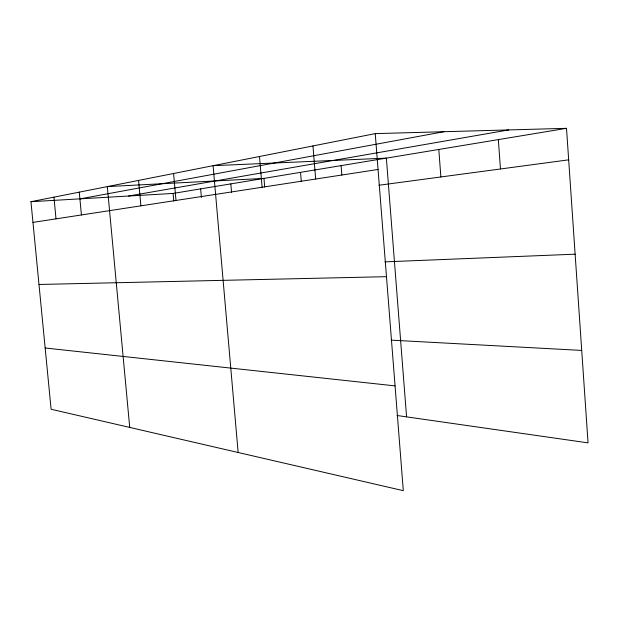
<?xml version="1.0" encoding="UTF-8"?>
<svg xmlns="http://www.w3.org/2000/svg" width="619" height="619" viewBox="0 0 619 619"><rect width="100%" height="100%" fill="white"/><g stroke="black" fill="none" stroke-linecap="round" stroke-linejoin="round"><path stroke-width="0.93" d="M375.238 133.619L403.302 490.674L51.106 409.252L30.95 201.701L375.238 133.619L566.509 128.326L588.05 442.871L397.042 415.496M80.3 198.831L443.939 131.715M128.559 196.03L508.733 129.92M30.95 201.701L173.08 193.438L566.509 128.326M32.962 222.391L378.054 169.467M378.944 185.259L568.668 159.841M384.964 261.86L575.128 254.192M38.989 284.469L386.48 276.685M391.115 340.141L581.721 350.416M45.156 348.002L395.069 385.885M53.93 197.159L56.012 218.855M79.263 192.145L81.422 214.963M129.719 427.427L107.319 186.598L263.965 178.396L264.692 187.008M138.571 180.415L140.892 205.841M173.583 173.49L175.997 200.455M173.08 193.438L173.769 201.105M238.145 452.489L213.098 165.683L386.364 158.139L406.575 416.866M200.657 188.872L201.415 197.461M230.825 183.882L231.568 192.463M259.493 156.506L262.1 187.248M300.54 172.345L301.306 181.607M341.108 165.629L341.858 175.03M312.951 145.929L315.667 179.03M438.809 149.458L440.875 176.964M498.341 139.608L500.462 168.979"/></g></svg>
